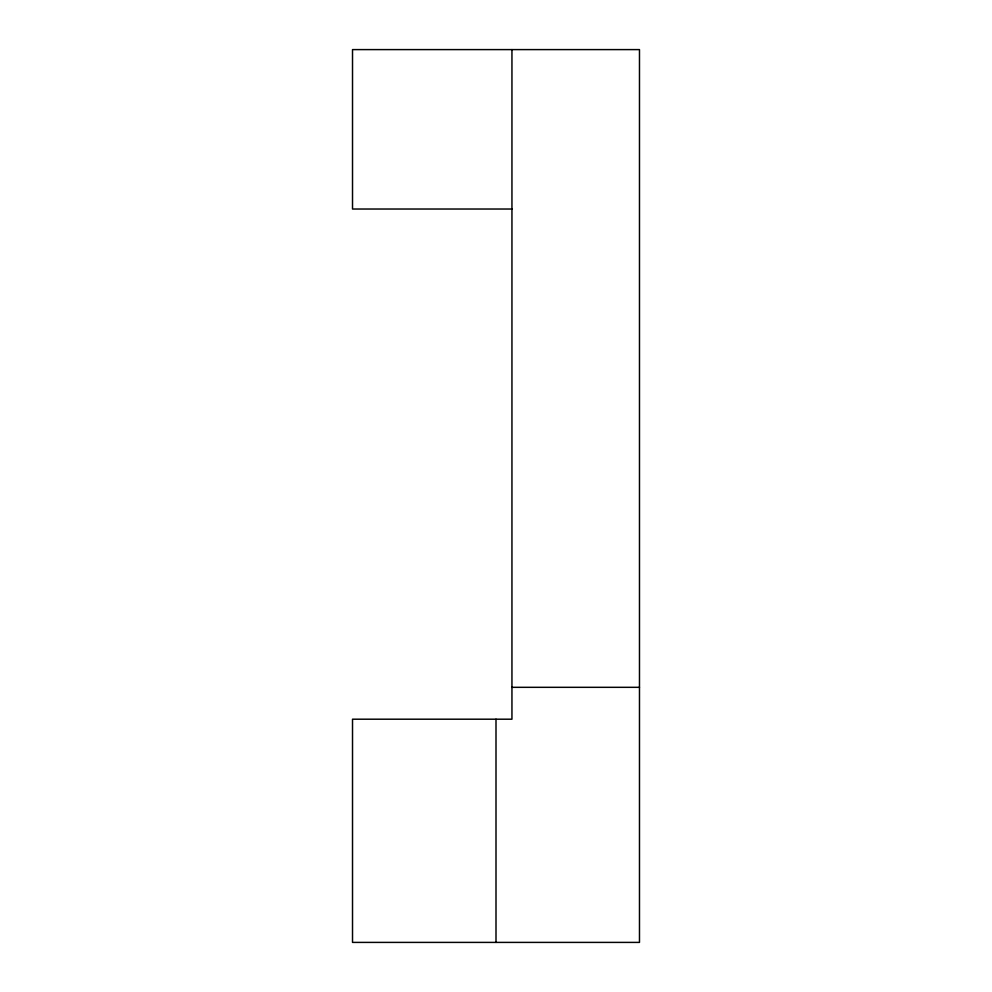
<?xml version="1.0" encoding="UTF-8"?>
<svg xmlns="http://www.w3.org/2000/svg" width="992" height="992" viewBox="0 0 992 992"><rect width="100%" height="100%" fill="white"/><g stroke="black" fill="none" stroke-linecap="round" stroke-linejoin="round"><path stroke-width="1.49" d="M511.946 209.027L352.52 209.027L352.52 49.6L639.48 49.6L639.48 942.4L352.52 942.4L352.52 719.2L511.946 719.2L511.946 49.6M511.946 687.32L639.48 687.32M496 719.2L496 942.4"/></g></svg>
